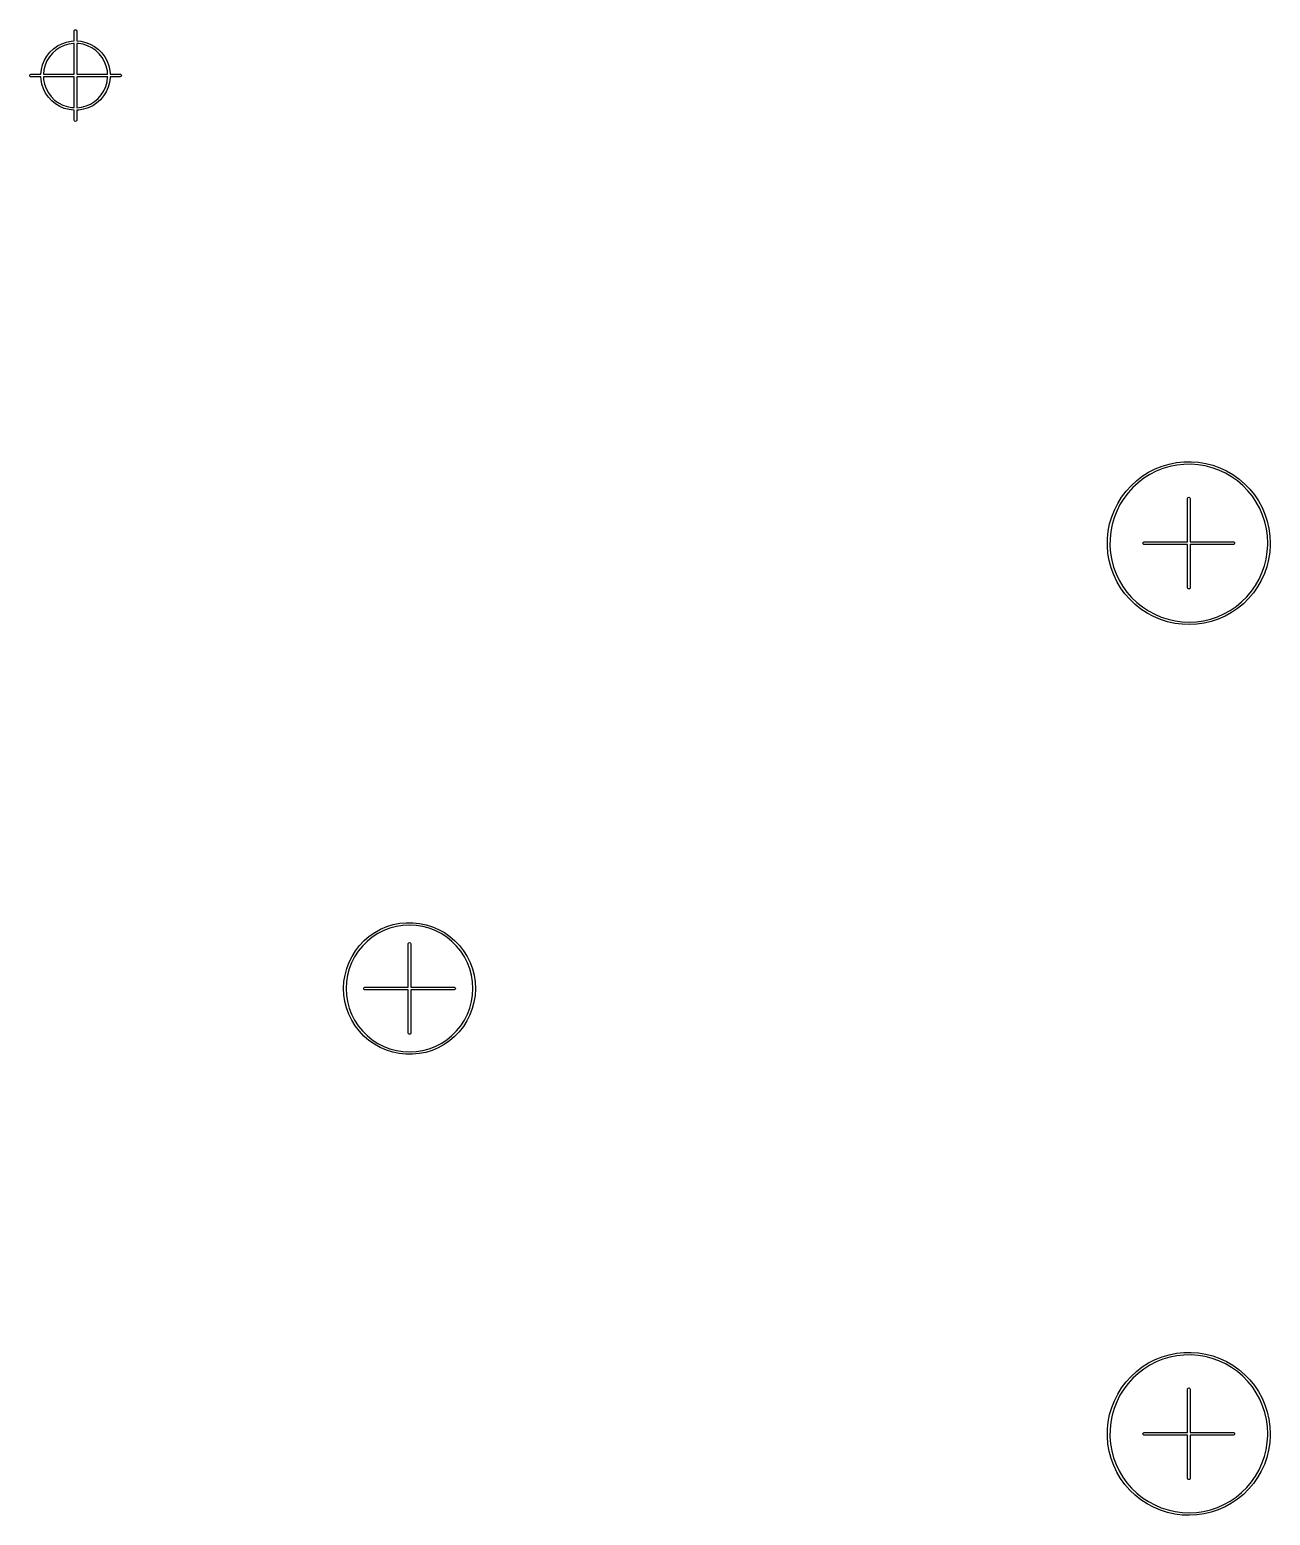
# Model space of a CAD drawing. Extents: x 5.3 to 29.5, y -16.5 to -2.6.
# Drawn here: x 5.297 to 8.083, y -5.983 to -2.647 of the extents above; entities that cross this region are included whole.
import ezdxf

# ---------------------------------------------------------------- set-up
doc = ezdxf.new("R2010")
doc.units = 0
doc.header["$MEASUREMENT"] = 0
doc.layers.add('BLACK', color=7, linetype='CONTINUOUS')

msp = doc.modelspace()

# ---------------------------------------------------------------- linework, layer by layer
at = {"layer": 'BLACK', "linetype": 'CONTINUOUS'}
for p, q in [((5.39705, -2.65), (5.39723, -2.64899)), ((5.39705, -2.67229), (5.39705, -2.65)), ((5.39723, -2.64899), (5.39852, -2.64744)), ((5.39852, -2.64744), (5.40051, -2.64709)), ((5.40051, -2.64709), (5.40226, -2.6481)), ((5.40226, -2.6481), (5.40295, -2.65)), ((5.40295, -2.65), (5.40295, -2.67221)), ((5.33553, -2.70618), (5.34234, -2.69754)), ((5.34803, -2.69981), (5.34118, -2.70804)), ((5.34234, -2.69754), (5.35031, -2.68994)), ((5.35602, -2.69268), (5.34803, -2.69981)), ((5.35031, -2.68994), (5.35927, -2.68353)), ((5.36497, -2.68681), (5.35602, -2.69268)), ((5.35927, -2.68353), (5.36904, -2.67846)), ((5.3747, -2.68233), (5.36497, -2.68681)), ((5.36904, -2.67846), (5.37943, -2.67481)), ((5.38498, -2.67933), (5.3747, -2.68233)), ((5.37943, -2.67481), (5.39023, -2.67266)), ((5.39559, -2.67789), (5.38498, -2.67933)), ((5.39023, -2.67266), (5.39705, -2.67229)), ((5.39705, -2.6779), (5.39559, -2.67789)), ((5.39705, -2.74705), (5.39705, -2.6779)), ((5.40295, -2.67221), (5.41219, -2.67301)), ((5.4063, -2.67803), (5.40295, -2.67798)), ((5.40295, -2.67798), (5.40295, -2.74705)), ((5.41687, -2.67975), (5.4063, -2.67803)), ((5.41219, -2.67301), (5.42292, -2.67549)), ((5.42707, -2.68301), (5.41687, -2.67975)), ((5.42292, -2.67549), (5.43319, -2.67947)), ((5.43667, -2.68775), (5.42707, -2.68301)), ((5.43319, -2.67947), (5.4428, -2.68485)), ((5.44547, -2.69385), (5.43667, -2.68775)), ((5.4428, -2.68485), (5.45155, -2.69153)), ((5.45327, -2.70119), (5.44547, -2.69385)), ((5.45155, -2.69153), (5.45928, -2.69937)), ((5.4599, -2.7096), (5.45327, -2.70119)), ((5.45928, -2.69937), (5.46582, -2.70823)), ((5.32321, -2.7366), (5.32586, -2.72591)), ((5.32586, -2.72591), (5.33, -2.71571)), ((5.33148, -2.72707), (5.32885, -2.73745)), ((5.33, -2.71571), (5.33553, -2.70618)), ((5.33563, -2.7172), (5.33148, -2.72707)), ((5.34118, -2.70804), (5.33563, -2.7172)), ((5.46521, -2.7189), (5.4599, -2.7096)), ((5.46909, -2.72888), (5.46521, -2.7189)), ((5.46582, -2.70823), (5.47105, -2.71792)), ((5.47146, -2.73932), (5.46909, -2.72888)), ((5.47105, -2.71792), (5.47486, -2.72825)), ((5.47486, -2.72825), (5.47718, -2.73902)), ((5.29709, -2.74949), (5.2981, -2.74774)), ((5.29744, -2.75148), (5.29709, -2.74949)), ((5.29899, -2.75277), (5.29744, -2.75148)), ((5.2981, -2.74774), (5.3, -2.74705)), ((5.3, -2.75295), (5.29899, -2.75277)), ((5.3, -2.74705), (5.32214, -2.74705)), ((5.3223, -2.75295), (5.3, -2.75295)), ((5.32214, -2.74705), (5.32321, -2.7366)), ((5.32252, -2.75855), (5.3223, -2.75295)), ((5.3245, -2.76939), (5.32252, -2.75855)), ((5.32885, -2.73745), (5.32788, -2.74705)), ((5.32788, -2.74705), (5.39705, -2.74705)), ((5.32801, -2.75295), (5.32829, -2.7588)), ((5.39705, -2.75295), (5.32801, -2.75295)), ((5.32829, -2.7588), (5.33038, -2.76931)), ((5.39705, -2.82199), (5.39705, -2.75295)), ((5.40295, -2.74705), (5.47203, -2.74705)), ((5.40295, -2.75295), (5.40295, -2.82216)), ((5.47217, -2.75295), (5.40295, -2.75295)), ((5.46789, -2.77471), (5.4708, -2.7644)), ((5.4708, -2.7644), (5.47215, -2.75378)), ((5.47203, -2.74705), (5.47146, -2.73932)), ((5.47215, -2.75378), (5.47217, -2.75295)), ((5.47633, -2.76581), (5.47334, -2.77641)), ((5.4778, -2.75489), (5.47633, -2.76581)), ((5.47718, -2.73902), (5.47774, -2.74705)), ((5.47774, -2.74705), (5.5, -2.74705)), ((5.47786, -2.75295), (5.4778, -2.75489)), ((5.5, -2.75295), (5.47786, -2.75295)), ((5.5, -2.74705), (5.50101, -2.74723)), ((5.5019, -2.75226), (5.5, -2.75295)), ((5.50101, -2.74723), (5.50256, -2.74852)), ((5.50291, -2.75051), (5.5019, -2.75226)), ((5.50256, -2.74852), (5.50291, -2.75051)), ((5.32798, -2.77983), (5.3245, -2.76939)), ((5.3329, -2.78968), (5.32798, -2.77983)), ((5.33038, -2.76931), (5.334, -2.77939)), ((5.33916, -2.79874), (5.3329, -2.78968)), ((5.334, -2.77939), (5.33907, -2.78882)), ((5.33907, -2.78882), (5.34547, -2.7974)), ((5.34664, -2.80683), (5.33916, -2.79874)), ((5.34547, -2.7974), (5.35308, -2.80494)), ((5.44247, -2.80845), (5.45064, -2.80153)), ((5.45064, -2.80153), (5.4577, -2.79348)), ((5.46307, -2.79582), (5.45598, -2.80425)), ((5.4577, -2.79348), (5.46349, -2.78447)), ((5.46889, -2.78648), (5.46307, -2.79582)), ((5.46349, -2.78447), (5.46789, -2.77471)), ((5.47334, -2.77641), (5.46889, -2.78648)), ((5.35518, -2.81378), (5.34664, -2.80683)), ((5.35308, -2.80494), (5.36171, -2.81127)), ((5.36461, -2.81946), (5.35518, -2.81378)), ((5.36171, -2.81127), (5.37119, -2.81626)), ((5.37475, -2.82375), (5.36461, -2.81946)), ((5.37119, -2.81626), (5.3813, -2.81979)), ((5.38539, -2.82657), (5.37475, -2.82375)), ((5.3813, -2.81979), (5.39182, -2.82178)), ((5.39633, -2.82787), (5.38539, -2.82657)), ((5.39182, -2.82178), (5.39705, -2.82199)), ((5.39705, -2.82785), (5.39633, -2.82787)), ((5.39705, -2.85), (5.39705, -2.82785)), ((5.40295, -2.82216), (5.41317, -2.82104)), ((5.40734, -2.82761), (5.40295, -2.82771)), ((5.40295, -2.82771), (5.40295, -2.85)), ((5.4182, -2.8258), (5.40734, -2.82761)), ((5.41317, -2.82104), (5.42352, -2.81831)), ((5.4287, -2.82248), (5.4182, -2.8258)), ((5.42352, -2.81831), (5.43336, -2.81409)), ((5.43862, -2.81771), (5.4287, -2.82248)), ((5.43336, -2.81409), (5.44247, -2.80845)), ((5.44778, -2.81159), (5.43862, -2.81771)), ((5.45598, -2.80425), (5.44778, -2.81159)), ((5.39774, -2.8519), (5.39705, -2.85)), ((5.39949, -2.85291), (5.39774, -2.8519)), ((5.40148, -2.85256), (5.39949, -2.85291)), ((5.40277, -2.85101), (5.40148, -2.85256)), ((5.40295, -2.85), (5.40277, -2.85101)), ((7.80963, -3.64092), (7.82442, -3.63339)), ((7.82442, -3.63339), (7.83983, -3.62722)), ((7.84171, -3.63262), (7.82678, -3.63859)), ((7.83983, -3.62722), (7.85574, -3.62248)), ((7.85712, -3.62803), (7.84171, -3.63262)), ((7.85574, -3.62248), (7.87201, -3.6192)), ((7.87289, -3.62485), (7.85712, -3.62803)), ((7.87201, -3.6192), (7.88851, -3.61741)), ((7.88887, -3.62311), (7.87289, -3.62485)), ((7.88851, -3.61741), (7.90511, -3.61712)), ((7.90495, -3.62283), (7.88887, -3.62311)), ((7.92099, -3.62401), (7.90495, -3.62283)), ((7.90511, -3.61712), (7.92166, -3.61833)), ((7.93685, -3.62664), (7.92099, -3.62401)), ((7.92166, -3.61833), (7.93804, -3.62105)), ((7.95241, -3.63069), (7.93685, -3.62664)), ((7.93804, -3.62105), (7.9541, -3.62523)), ((7.96754, -3.63614), (7.95241, -3.63069)), ((7.9541, -3.62523), (7.96972, -3.63085)), ((7.96972, -3.63085), (7.98476, -3.63787)), ((7.77018, -3.67109), (7.7824, -3.65985)), ((7.78607, -3.66423), (7.77424, -3.67511)), ((7.7824, -3.65985), (7.79559, -3.64977)), ((7.79885, -3.65446), (7.78607, -3.66423)), ((7.79559, -3.64977), (7.80963, -3.64092)), ((7.81246, -3.64589), (7.79885, -3.65446)), ((7.82678, -3.63859), (7.81246, -3.64589)), ((7.98211, -3.64293), (7.96754, -3.63614)), ((7.99601, -3.65102), (7.98211, -3.64293)), ((7.98476, -3.63787), (7.99911, -3.64622)), ((8.00912, -3.66034), (7.99601, -3.65102)), ((7.99911, -3.64622), (8.01264, -3.65583)), ((8.02133, -3.6708), (8.00912, -3.66034)), ((8.01264, -3.65583), (8.02524, -3.66663)), ((8.02524, -3.66663), (8.03681, -3.67853)), ((7.7403, -3.71074), (7.74904, -3.69664)), ((7.75376, -3.69987), (7.74529, -3.71353)), ((7.74904, -3.69664), (7.75903, -3.68338)), ((7.76344, -3.68703), (7.75376, -3.69987)), ((7.75903, -3.68338), (7.77018, -3.67109)), ((7.77424, -3.67511), (7.76344, -3.68703)), ((7.89705, -3.7), (7.89723, -3.69899)), ((7.89705, -3.79705), (7.89705, -3.7)), ((7.89723, -3.69899), (7.89852, -3.69744)), ((7.89852, -3.69744), (7.90051, -3.69709)), ((7.90051, -3.69709), (7.90226, -3.6981)), ((7.90226, -3.6981), (7.90295, -3.7)), ((7.90295, -3.7), (7.90295, -3.79705)), ((8.03254, -3.68233), (8.02133, -3.6708)), ((8.04266, -3.69482), (8.03254, -3.68233)), ((8.03681, -3.67853), (8.04726, -3.69143)), ((8.0516, -3.70819), (8.04266, -3.69482)), ((8.04726, -3.69143), (8.05649, -3.70523)), ((7.72681, -3.74104), (7.73286, -3.72559)), ((7.73809, -3.72791), (7.73222, -3.74288)), ((7.73286, -3.72559), (7.7403, -3.71074)), ((7.74529, -3.71353), (7.73809, -3.72791)), ((8.0593, -3.7223), (8.0516, -3.70819)), ((8.05649, -3.70523), (8.06444, -3.7198)), ((8.06569, -3.73706), (8.0593, -3.7223)), ((8.06444, -3.7198), (8.07103, -3.73503)), ((8.07103, -3.73503), (8.07621, -3.7508)), ((7.71901, -3.77327), (7.72218, -3.75698)), ((7.72218, -3.75698), (7.72681, -3.74104)), ((7.72773, -3.75832), (7.72466, -3.77411)), ((7.73222, -3.74288), (7.72773, -3.75832)), ((8.07071, -3.75234), (8.06569, -3.73706)), ((8.07432, -3.76801), (8.07071, -3.75234)), ((8.07651, -3.78394), (8.07432, -3.76801)), ((8.07621, -3.7508), (8.07995, -3.76697)), ((8.07995, -3.76697), (8.0822, -3.78342)), ((7.71716, -3.80619), (7.71733, -3.78979)), ((7.71733, -3.78979), (7.71901, -3.77327)), ((7.72304, -3.79011), (7.72287, -3.80619)), ((7.72466, -3.77411), (7.72304, -3.79011)), ((7.79709, -3.79949), (7.7981, -3.79774)), ((7.79744, -3.80148), (7.79709, -3.79949)), ((7.79899, -3.80277), (7.79744, -3.80148)), ((7.7981, -3.79774), (7.8, -3.79705)), ((7.8, -3.80295), (7.79899, -3.80277)), ((7.8, -3.79705), (7.89705, -3.79705)), ((7.90295, -3.79705), (8, -3.79705)), ((8, -3.79705), (8.00101, -3.79723)), ((8.0019, -3.80226), (8, -3.80295)), ((8.00101, -3.79723), (8.00256, -3.79852)), ((8.00291, -3.80051), (8.0019, -3.80226)), ((8.00256, -3.79852), (8.00291, -3.80051)), ((8.07724, -3.8), (8.07651, -3.78394)), ((8.0772, -3.80371), (8.07724, -3.8)), ((8.0822, -3.78342), (8.08295, -3.8)), ((8.08295, -3.8), (8.08291, -3.80383)), ((7.71716, -3.80638), (7.71716, -3.80619)), ((7.71849, -3.82293), (7.71716, -3.80638)), ((7.72132, -3.83929), (7.71849, -3.82293)), ((7.72287, -3.80619), (7.72416, -3.82221)), ((7.72416, -3.82221), (7.7269, -3.83806)), ((7.89705, -3.80295), (7.8, -3.80295)), ((7.89705, -3.9), (7.89705, -3.80295)), ((8, -3.80295), (7.90295, -3.80295)), ((7.90295, -3.80295), (7.90295, -3.9)), ((8.06967, -3.85123), (8.07362, -3.83564)), ((8.07362, -3.83564), (8.07613, -3.81976)), ((8.07613, -3.81976), (8.0772, -3.80371)), ((8.08181, -3.82039), (8.07922, -3.83679)), ((8.08291, -3.80383), (8.08181, -3.82039)), ((7.72561, -3.85532), (7.72132, -3.83929)), ((7.73134, -3.8709), (7.72561, -3.85532)), ((7.7269, -3.83806), (7.73106, -3.85359)), ((7.73106, -3.85359), (7.73661, -3.86868)), ((7.73661, -3.86868), (7.74351, -3.88321)), ((8.05764, -3.88101), (8.06433, -3.86639)), ((8.06963, -3.86854), (8.06272, -3.88363)), ((8.06433, -3.86639), (8.06967, -3.85123)), ((8.07514, -3.85288), (8.06963, -3.86854)), ((8.07922, -3.83679), (8.07514, -3.85288)), ((7.73846, -3.88589), (7.73134, -3.8709)), ((7.74691, -3.90018), (7.73846, -3.88589)), ((7.74351, -3.88321), (7.75169, -3.89705)), ((7.75662, -3.91364), (7.74691, -3.90018)), ((7.75169, -3.89705), (7.7611, -3.91009)), ((7.89774, -3.9019), (7.89705, -3.9)), ((7.89949, -3.90291), (7.89774, -3.9019)), ((7.90148, -3.90256), (7.89949, -3.90291)), ((7.90277, -3.90101), (7.90148, -3.90256)), ((7.90295, -3.9), (7.90277, -3.90101)), ((8.04042, -3.90814), (8.04965, -3.89497)), ((8.05447, -3.89803), (8.04495, -3.91163)), ((8.04965, -3.89497), (8.05764, -3.88101)), ((8.06272, -3.88363), (8.05447, -3.89803)), ((7.76751, -3.92617), (7.75662, -3.91364)), ((7.7611, -3.91009), (7.77165, -3.92223)), ((7.77949, -3.93766), (7.76751, -3.92617)), ((7.77165, -3.92223), (7.78326, -3.93336)), ((7.78326, -3.93336), (7.79582, -3.94339)), ((8.00617, -3.94192), (8.01859, -3.93171)), ((8.02242, -3.93596), (8.00959, -3.9465)), ((8.01859, -3.93171), (8.03004, -3.92042)), ((8.03424, -3.92431), (8.02242, -3.93596)), ((8.03004, -3.92042), (8.04042, -3.90814)), ((8.04495, -3.91163), (8.03424, -3.92431)), ((7.79246, -3.94801), (7.77949, -3.93766)), ((7.80632, -3.95715), (7.79246, -3.94801)), ((7.79582, -3.94339), (7.80925, -3.95224)), ((7.82095, -3.96499), (7.80632, -3.95715)), ((7.80925, -3.95224), (7.82342, -3.95984)), ((7.83623, -3.97148), (7.82095, -3.96499)), ((7.82342, -3.95984), (7.83822, -3.96612)), ((7.83822, -3.96612), (7.85353, -3.97104)), ((7.94885, -3.97037), (7.96409, -3.96524)), ((7.96409, -3.96524), (7.97881, -3.95875)), ((7.98135, -3.96387), (7.96616, -3.97057)), ((7.97881, -3.95875), (7.99287, -3.95096)), ((7.99586, -3.95583), (7.98135, -3.96387)), ((7.99287, -3.95096), (8.00617, -3.94192)), ((8.00959, -3.9465), (7.99586, -3.95583)), ((7.85203, -3.97655), (7.83623, -3.97148)), ((7.86823, -3.98017), (7.85203, -3.97655)), ((7.85353, -3.97104), (7.86922, -3.97454)), ((7.88469, -3.98231), (7.86823, -3.98017)), ((7.86922, -3.97454), (7.88517, -3.97661)), ((7.90128, -3.98295), (7.88469, -3.98231)), ((7.88517, -3.97661), (7.90124, -3.97723)), ((7.90124, -3.97723), (7.9173, -3.97639)), ((7.91785, -3.98208), (7.90128, -3.98295)), ((7.9173, -3.97639), (7.93321, -3.9741)), ((7.93428, -3.97971), (7.91785, -3.98208)), ((7.93321, -3.9741), (7.94885, -3.97037)), ((7.95043, -3.97587), (7.93428, -3.97971)), ((7.96616, -3.97057), (7.95043, -3.97587)), ((6.07204, -4.67426), (6.08514, -4.66702)), ((6.09214, -4.67006), (6.07888, -4.67681)), ((6.08514, -4.66702), (6.09891, -4.66115)), ((6.10604, -4.66472), (6.09214, -4.67006)), ((6.09891, -4.66115), (6.11321, -4.6567)), ((6.12043, -4.66087), (6.10604, -4.66472)), ((6.11321, -4.6567), (6.12788, -4.65371)), ((6.13513, -4.65854), (6.12043, -4.66087)), ((6.12788, -4.65371), (6.14277, -4.65222)), ((6.15, -4.65776), (6.13513, -4.65854)), ((6.14277, -4.65222), (6.15774, -4.65225)), ((6.16487, -4.65854), (6.15, -4.65776)), ((6.15774, -4.65225), (6.17263, -4.65379)), ((6.17957, -4.66087), (6.16487, -4.65854)), ((6.17263, -4.65379), (6.18729, -4.65682)), ((6.19396, -4.66472), (6.17957, -4.66087)), ((6.18729, -4.65682), (6.20157, -4.66133)), ((6.20786, -4.67006), (6.19396, -4.66472)), ((6.20157, -4.66133), (6.21532, -4.66725)), ((6.22112, -4.67681), (6.20786, -4.67006)), ((6.21532, -4.66725), (6.2284, -4.67453)), ((6.0288, -4.71514), (6.038, -4.70332)), ((6.038, -4.70332), (6.04834, -4.6925)), ((6.05482, -4.69429), (6.04429, -4.70482)), ((6.04834, -4.6925), (6.05973, -4.68278)), ((6.06639, -4.68492), (6.05482, -4.69429)), ((6.05973, -4.68278), (6.07204, -4.67426)), ((6.07888, -4.67681), (6.06639, -4.68492)), ((6.14705, -4.7), (6.14723, -4.69899)), ((6.14705, -4.79705), (6.14705, -4.7)), ((6.14723, -4.69899), (6.14852, -4.69744)), ((6.14852, -4.69744), (6.15051, -4.69709)), ((6.15051, -4.69709), (6.15226, -4.6981)), ((6.15226, -4.6981), (6.15295, -4.7)), ((6.15295, -4.7), (6.15295, -4.79705)), ((6.23361, -4.68492), (6.22112, -4.67681)), ((6.2284, -4.67453), (6.24068, -4.68309)), ((6.24518, -4.69429), (6.23361, -4.68492)), ((6.24068, -4.68309), (6.25203, -4.69286)), ((6.25571, -4.70482), (6.24518, -4.69429)), ((6.25203, -4.69286), (6.26234, -4.70372)), ((6.01422, -4.74124), (6.02085, -4.72782)), ((6.02681, -4.72888), (6.02006, -4.74214)), ((6.02085, -4.72782), (6.0288, -4.71514)), ((6.03492, -4.71639), (6.02681, -4.72888)), ((6.04429, -4.70482), (6.03492, -4.71639)), ((6.26508, -4.71639), (6.25571, -4.70482)), ((6.26234, -4.70372), (6.27149, -4.71556)), ((6.27319, -4.72888), (6.26508, -4.71639)), ((6.27149, -4.71556), (6.2794, -4.72827)), ((6.27994, -4.74214), (6.27319, -4.72888)), ((6.2794, -4.72827), (6.28599, -4.74172)), ((6.00286, -4.78453), (6.00517, -4.76974)), ((6.00517, -4.76974), (6.00897, -4.75526)), ((6.00897, -4.75526), (6.01422, -4.74124)), ((6.01472, -4.75604), (6.01087, -4.77043)), ((6.02006, -4.74214), (6.01472, -4.75604)), ((6.28528, -4.75604), (6.27994, -4.74214)), ((6.28913, -4.77043), (6.28528, -4.75604)), ((6.28599, -4.74172), (6.29118, -4.75576)), ((6.29118, -4.75576), (6.29493, -4.77025)), ((6.29493, -4.77025), (6.2972, -4.78505)), ((6.00205, -4.79948), (6.00286, -4.78453)), ((6.00207, -4.8), (6.00205, -4.79948)), ((6.00275, -4.81444), (6.00207, -4.8)), ((6.00854, -4.78513), (6.00776, -4.8)), ((6.00776, -4.8), (6.00854, -4.81487)), ((6.01087, -4.77043), (6.00854, -4.78513)), ((6.04709, -4.79949), (6.0481, -4.79774)), ((6.04744, -4.80148), (6.04709, -4.79949)), ((6.04899, -4.80277), (6.04744, -4.80148)), ((6.0481, -4.79774), (6.05, -4.79705)), ((6.05, -4.80295), (6.04899, -4.80277)), ((6.05, -4.79705), (6.14705, -4.79705)), ((6.14705, -4.80295), (6.05, -4.80295)), ((6.14705, -4.9), (6.14705, -4.80295)), ((6.15295, -4.79705), (6.25, -4.79705)), ((6.25, -4.80295), (6.15295, -4.80295)), ((6.15295, -4.80295), (6.15295, -4.9)), ((6.25, -4.79705), (6.25101, -4.79723)), ((6.2519, -4.80226), (6.25, -4.80295)), ((6.25101, -4.79723), (6.25256, -4.79852)), ((6.25291, -4.80051), (6.2519, -4.80226)), ((6.25256, -4.79852), (6.25291, -4.80051)), ((6.29146, -4.78513), (6.28913, -4.77043)), ((6.29224, -4.8), (6.29146, -4.78513)), ((6.29146, -4.81487), (6.29224, -4.8)), ((6.29795, -4.80103), (6.29709, -4.81598)), ((6.2972, -4.78505), (6.29795, -4.8)), ((6.29795, -4.8), (6.29795, -4.80103)), ((6.00497, -4.82924), (6.00275, -4.81444)), ((6.00866, -4.84375), (6.00497, -4.82924)), ((6.00854, -4.81487), (6.01087, -4.82957)), ((6.01087, -4.82957), (6.01472, -4.84396)), ((6.28528, -4.84396), (6.28913, -4.82957)), ((6.28913, -4.82957), (6.29146, -4.81487)), ((6.29472, -4.83076), (6.29087, -4.84523)), ((6.29709, -4.81598), (6.29472, -4.83076)), ((6.01381, -4.85781), (6.00866, -4.84375)), ((6.02035, -4.87128), (6.01381, -4.85781)), ((6.01472, -4.84396), (6.02006, -4.85786)), ((6.02006, -4.85786), (6.02681, -4.87112)), ((6.27319, -4.87112), (6.27994, -4.85786)), ((6.28558, -4.85923), (6.2789, -4.87263)), ((6.27994, -4.85786), (6.28528, -4.84396)), ((6.29087, -4.84523), (6.28558, -4.85923)), ((6.02821, -4.88401), (6.02035, -4.87128)), ((6.02681, -4.87112), (6.03492, -4.88361)), ((6.03733, -4.89589), (6.02821, -4.88401)), ((6.03492, -4.88361), (6.04429, -4.89518)), ((6.0476, -4.90679), (6.03733, -4.89589)), ((6.04429, -4.89518), (6.05482, -4.90571)), ((6.14774, -4.9019), (6.14705, -4.9)), ((6.14949, -4.90291), (6.14774, -4.9019)), ((6.15148, -4.90256), (6.14949, -4.90291)), ((6.15277, -4.90101), (6.15148, -4.90256)), ((6.15295, -4.9), (6.15277, -4.90101)), ((6.24518, -4.90571), (6.25571, -4.89518)), ((6.26166, -4.89707), (6.25128, -4.90785)), ((6.25571, -4.89518), (6.26508, -4.88361)), ((6.2709, -4.88528), (6.26166, -4.89707)), ((6.26508, -4.88361), (6.27319, -4.87112)), ((6.2789, -4.87263), (6.2709, -4.88528)), ((6.05891, -4.91659), (6.0476, -4.90679)), ((6.05482, -4.90571), (6.06639, -4.91508)), ((6.07116, -4.9252), (6.05891, -4.91659)), ((6.06639, -4.91508), (6.07888, -4.92319)), ((6.08421, -4.93252), (6.07116, -4.9252)), ((6.07888, -4.92319), (6.09214, -4.92994)), ((6.09794, -4.93849), (6.08421, -4.93252)), ((6.09214, -4.92994), (6.10604, -4.93528)), ((6.10604, -4.93528), (6.12043, -4.93913)), ((6.17957, -4.93913), (6.19396, -4.93528)), ((6.19396, -4.93528), (6.20786, -4.92994)), ((6.21439, -4.9332), (6.2006, -4.93903)), ((6.20786, -4.92994), (6.22112, -4.92319)), ((6.22753, -4.92602), (6.21439, -4.9332)), ((6.22112, -4.92319), (6.23361, -4.91508)), ((6.23986, -4.91754), (6.22753, -4.92602)), ((6.23361, -4.91508), (6.24518, -4.90571)), ((6.25128, -4.90785), (6.23986, -4.91754)), ((6.11221, -4.94304), (6.09794, -4.93849)), ((6.12686, -4.94613), (6.11221, -4.94304)), ((6.12043, -4.93913), (6.13513, -4.94146)), ((6.14174, -4.94772), (6.12686, -4.94613)), ((6.13513, -4.94146), (6.15, -4.94224)), ((6.15671, -4.9478), (6.14174, -4.94772)), ((6.15, -4.94224), (6.16487, -4.94146)), ((6.17161, -4.94637), (6.15671, -4.9478)), ((6.16487, -4.94146), (6.17957, -4.93913)), ((6.18629, -4.94343), (6.17161, -4.94637)), ((6.2006, -4.93903), (6.18629, -4.94343)), ((7.80963, -5.64092), (7.82442, -5.63339)), ((7.82442, -5.63339), (7.83983, -5.62722)), ((7.84171, -5.63262), (7.82678, -5.63859)), ((7.83983, -5.62722), (7.85574, -5.62248)), ((7.85712, -5.62803), (7.84171, -5.63262)), ((7.85574, -5.62248), (7.87201, -5.6192)), ((7.87289, -5.62485), (7.85712, -5.62803)), ((7.87201, -5.6192), (7.88851, -5.61741)), ((7.88887, -5.62311), (7.87289, -5.62485)), ((7.88851, -5.61741), (7.90511, -5.61712)), ((7.90495, -5.62283), (7.88887, -5.62311)), ((7.92099, -5.62401), (7.90495, -5.62283)), ((7.90511, -5.61712), (7.92166, -5.61833)), ((7.93685, -5.62664), (7.92099, -5.62401)), ((7.92166, -5.61833), (7.93804, -5.62105)), ((7.95241, -5.63069), (7.93685, -5.62664)), ((7.93804, -5.62105), (7.9541, -5.62523)), ((7.96754, -5.63614), (7.95241, -5.63069)), ((7.9541, -5.62523), (7.96972, -5.63085)), ((7.98211, -5.64293), (7.96754, -5.63614)), ((7.96972, -5.63085), (7.98476, -5.63787)), ((7.77018, -5.67109), (7.7824, -5.65985)), ((7.78607, -5.66423), (7.77424, -5.67511)), ((7.7824, -5.65985), (7.79559, -5.64977)), ((7.79885, -5.65446), (7.78607, -5.66423)), ((7.79559, -5.64977), (7.80963, -5.64092)), ((7.81246, -5.64589), (7.79885, -5.65446)), ((7.82678, -5.63859), (7.81246, -5.64589)), ((7.99601, -5.65102), (7.98211, -5.64293)), ((7.98476, -5.63787), (7.99911, -5.64622)), ((8.00912, -5.66034), (7.99601, -5.65102)), ((7.99911, -5.64622), (8.01264, -5.65583)), ((8.02133, -5.6708), (8.00912, -5.66034)), ((8.01264, -5.65583), (8.02524, -5.66663)), ((8.03254, -5.68233), (8.02133, -5.6708)), ((8.02524, -5.66663), (8.03681, -5.67853)), ((7.7403, -5.71074), (7.74904, -5.69664)), ((7.75376, -5.69987), (7.74529, -5.71353)), ((7.74904, -5.69664), (7.75903, -5.68338)), ((7.76344, -5.68703), (7.75376, -5.69987)), ((7.75903, -5.68338), (7.77018, -5.67109)), ((7.77424, -5.67511), (7.76344, -5.68703)), ((7.89705, -5.7), (7.89723, -5.69899)), ((7.89705, -5.79705), (7.89705, -5.7)), ((7.89723, -5.69899), (7.89852, -5.69744)), ((7.89852, -5.69744), (7.90051, -5.69709)), ((7.90051, -5.69709), (7.90226, -5.6981)), ((7.90226, -5.6981), (7.90295, -5.7)), ((7.90295, -5.7), (7.90295, -5.79705)), ((8.04266, -5.69482), (8.03254, -5.68233)), ((8.03681, -5.67853), (8.04726, -5.69143)), ((8.0516, -5.70819), (8.04266, -5.69482)), ((8.04726, -5.69143), (8.05649, -5.70523)), ((7.72681, -5.74104), (7.73286, -5.72559)), ((7.73809, -5.72791), (7.73222, -5.74288)), ((7.73286, -5.72559), (7.7403, -5.71074)), ((7.74529, -5.71353), (7.73809, -5.72791)), ((8.0593, -5.7223), (8.0516, -5.70819)), ((8.05649, -5.70523), (8.06444, -5.7198)), ((8.06569, -5.73706), (8.0593, -5.7223)), ((8.06444, -5.7198), (8.07103, -5.73503)), ((8.07071, -5.75234), (8.06569, -5.73706)), ((8.07103, -5.73503), (8.07621, -5.7508)), ((7.71901, -5.77327), (7.72218, -5.75698)), ((7.72218, -5.75698), (7.72681, -5.74104)), ((7.72773, -5.75832), (7.72466, -5.77411)), ((7.73222, -5.74288), (7.72773, -5.75832)), ((8.07432, -5.76801), (8.07071, -5.75234)), ((8.07651, -5.78394), (8.07432, -5.76801)), ((8.07621, -5.7508), (8.07995, -5.76697)), ((8.07995, -5.76697), (8.0822, -5.78342)), ((7.71716, -5.80619), (7.71733, -5.78979)), ((7.71733, -5.78979), (7.71901, -5.77327)), ((7.72304, -5.79011), (7.72287, -5.80619)), ((7.72466, -5.77411), (7.72304, -5.79011)), ((7.79709, -5.79949), (7.7981, -5.79774)), ((7.79744, -5.80148), (7.79709, -5.79949)), ((7.79899, -5.80277), (7.79744, -5.80148)), ((7.7981, -5.79774), (7.8, -5.79705)), ((7.8, -5.80295), (7.79899, -5.80277)), ((7.8, -5.79705), (7.89705, -5.79705)), ((7.89705, -5.80295), (7.8, -5.80295)), ((7.89705, -5.9), (7.89705, -5.80295)), ((7.90295, -5.79705), (8, -5.79705)), ((8, -5.80295), (7.90295, -5.80295)), ((7.90295, -5.80295), (7.90295, -5.9)), ((8, -5.79705), (8.00101, -5.79723)), ((8.0019, -5.80226), (8, -5.80295)), ((8.00101, -5.79723), (8.00256, -5.79852)), ((8.00291, -5.80051), (8.0019, -5.80226)), ((8.00256, -5.79852), (8.00291, -5.80051)), ((8.07613, -5.81976), (8.0772, -5.80371)), ((8.07724, -5.8), (8.07651, -5.78394)), ((8.0772, -5.80371), (8.07724, -5.8)), ((8.08291, -5.80383), (8.08181, -5.82039)), ((8.0822, -5.78342), (8.08295, -5.8)), ((8.08295, -5.8), (8.08291, -5.80383)), ((7.71716, -5.80638), (7.71716, -5.80619)), ((7.71849, -5.82293), (7.71716, -5.80638)), ((7.72132, -5.83929), (7.71849, -5.82293)), ((7.72287, -5.80619), (7.72416, -5.82221)), ((7.72416, -5.82221), (7.7269, -5.83806)), ((8.06967, -5.85123), (8.07362, -5.83564)), ((8.07362, -5.83564), (8.07613, -5.81976)), ((8.07922, -5.83679), (8.07514, -5.85288)), ((8.08181, -5.82039), (8.07922, -5.83679)), ((7.72561, -5.85532), (7.72132, -5.83929)), ((7.73134, -5.8709), (7.72561, -5.85532)), ((7.7269, -5.83806), (7.73106, -5.85359)), ((7.73106, -5.85359), (7.73661, -5.86868)), ((7.73846, -5.88589), (7.73134, -5.8709)), ((7.73661, -5.86868), (7.74351, -5.88321)), ((8.05764, -5.88101), (8.06433, -5.86639)), ((8.06963, -5.86854), (8.06272, -5.88363)), ((8.06433, -5.86639), (8.06967, -5.85123)), ((8.07514, -5.85288), (8.06963, -5.86854)), ((7.74691, -5.90018), (7.73846, -5.88589)), ((7.74351, -5.88321), (7.75169, -5.89705)), ((7.75662, -5.91364), (7.74691, -5.90018)), ((7.75169, -5.89705), (7.7611, -5.91009)), ((7.89774, -5.9019), (7.89705, -5.9)), ((7.89949, -5.90291), (7.89774, -5.9019)), ((7.90148, -5.90256), (7.89949, -5.90291)), ((7.90277, -5.90101), (7.90148, -5.90256)), ((7.90295, -5.9), (7.90277, -5.90101)), ((8.04042, -5.90814), (8.04965, -5.89497)), ((8.05447, -5.89803), (8.04495, -5.91163)), ((8.04965, -5.89497), (8.05764, -5.88101)), ((8.06272, -5.88363), (8.05447, -5.89803)), ((7.76751, -5.92617), (7.75662, -5.91364)), ((7.7611, -5.91009), (7.77165, -5.92223)), ((7.77949, -5.93766), (7.76751, -5.92617)), ((7.77165, -5.92223), (7.78326, -5.93336)), ((7.79246, -5.94801), (7.77949, -5.93766)), ((7.78326, -5.93336), (7.79582, -5.94339)), ((8.00617, -5.94192), (8.01859, -5.93171)), ((8.02242, -5.93596), (8.00959, -5.9465)), ((8.01859, -5.93171), (8.03004, -5.92042)), ((8.03424, -5.92431), (8.02242, -5.93596)), ((8.03004, -5.92042), (8.04042, -5.90814)), ((8.04495, -5.91163), (8.03424, -5.92431)), ((7.80632, -5.95715), (7.79246, -5.94801)), ((7.79582, -5.94339), (7.80925, -5.95224)), ((7.82095, -5.96499), (7.80632, -5.95715)), ((7.80925, -5.95224), (7.82342, -5.95984)), ((7.83623, -5.97148), (7.82095, -5.96499)), ((7.82342, -5.95984), (7.83822, -5.96612)), ((7.83822, -5.96612), (7.85353, -5.97104)), ((7.85353, -5.97104), (7.86922, -5.97454)), ((7.93321, -5.9741), (7.94885, -5.97037)), ((7.94885, -5.97037), (7.96409, -5.96524)), ((7.96616, -5.97057), (7.95043, -5.97587)), ((7.96409, -5.96524), (7.97881, -5.95875)), ((7.98135, -5.96387), (7.96616, -5.97057)), ((7.97881, -5.95875), (7.99287, -5.95096)), ((7.99586, -5.95583), (7.98135, -5.96387)), ((7.99287, -5.95096), (8.00617, -5.94192)), ((8.00959, -5.9465), (7.99586, -5.95583)), ((7.85203, -5.97655), (7.83623, -5.97148)), ((7.86823, -5.98017), (7.85203, -5.97655)), ((7.88469, -5.98231), (7.86823, -5.98017)), ((7.86922, -5.97454), (7.88517, -5.97661)), ((7.90128, -5.98295), (7.88469, -5.98231)), ((7.88517, -5.97661), (7.90124, -5.97723)), ((7.90124, -5.97723), (7.9173, -5.97639)), ((7.91785, -5.98208), (7.90128, -5.98295)), ((7.9173, -5.97639), (7.93321, -5.9741)), ((7.93428, -5.97971), (7.91785, -5.98208)), ((7.95043, -5.97587), (7.93428, -5.97971))]:
    msp.add_line(p, q, dxfattribs=at)

doc.saveas('drawing.dxf')
